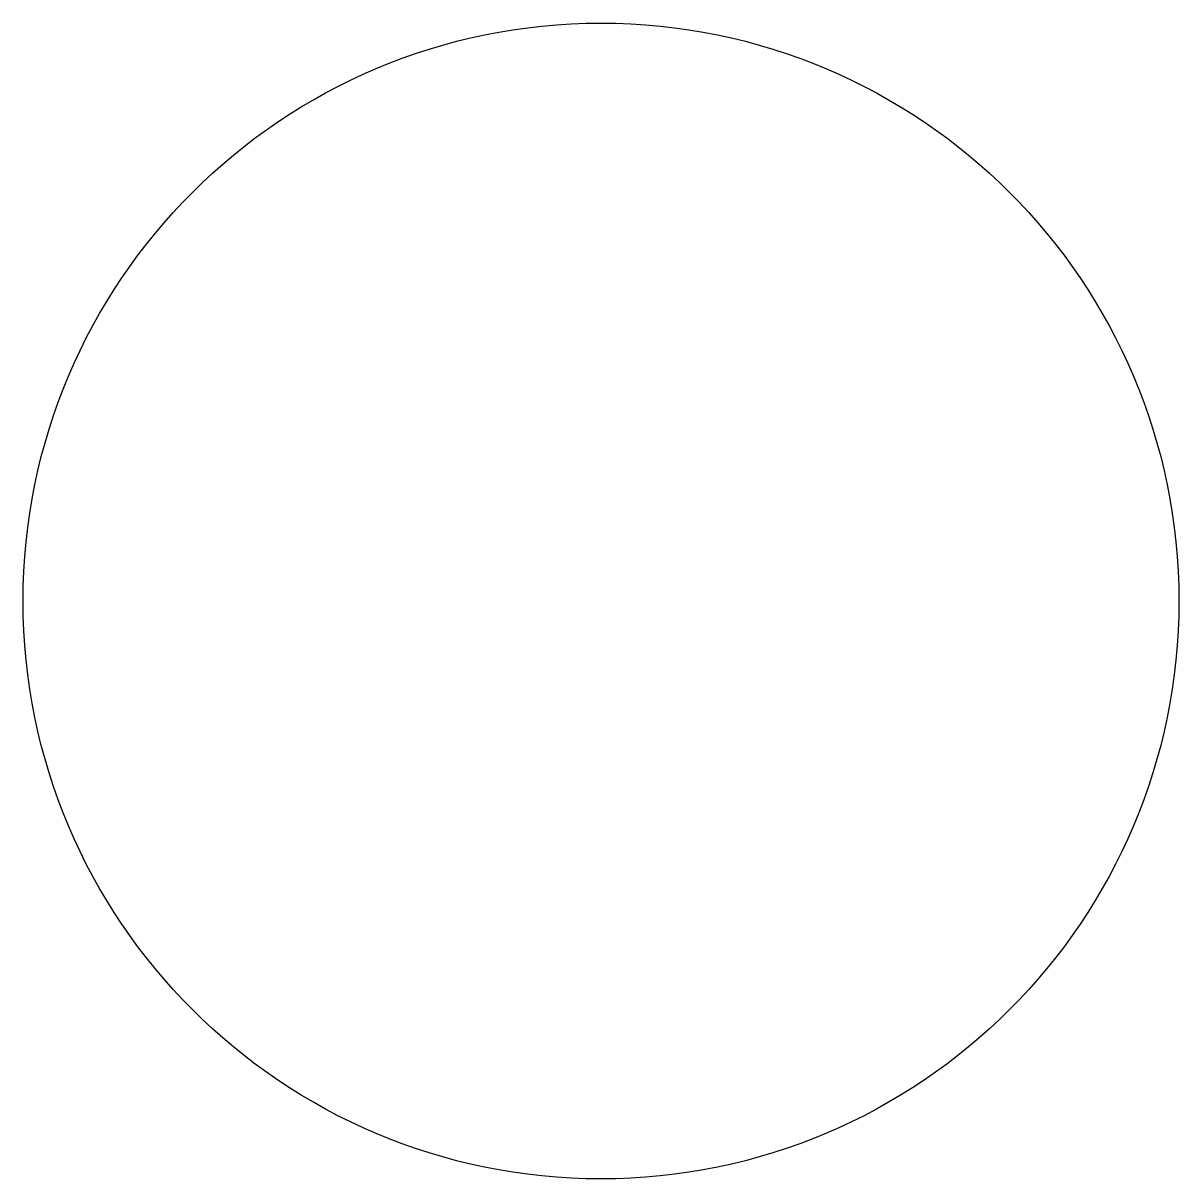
# Model space of a CAD drawing. Extents: x 106.42 to 109.42, y 197.1 to 200.1.
import ezdxf

# ---------------------------------------------------------------- set-up
doc = ezdxf.new("R2010")
doc.units = 0
doc.header["$LTSCALE"] = 10
doc.layers.add('DIMENSION', color=7, linetype='CONTINUOUS')

msp = doc.modelspace()

# ---------------------------------------------------------------- linework, layer by layer
at = {"layer": 'DIMENSION', "color": 0, "linetype": 'CONTINUOUS'}
msp.add_circle((107.9219, 198.5998), 1.5, dxfattribs=at)

doc.saveas('drawing.dxf')
